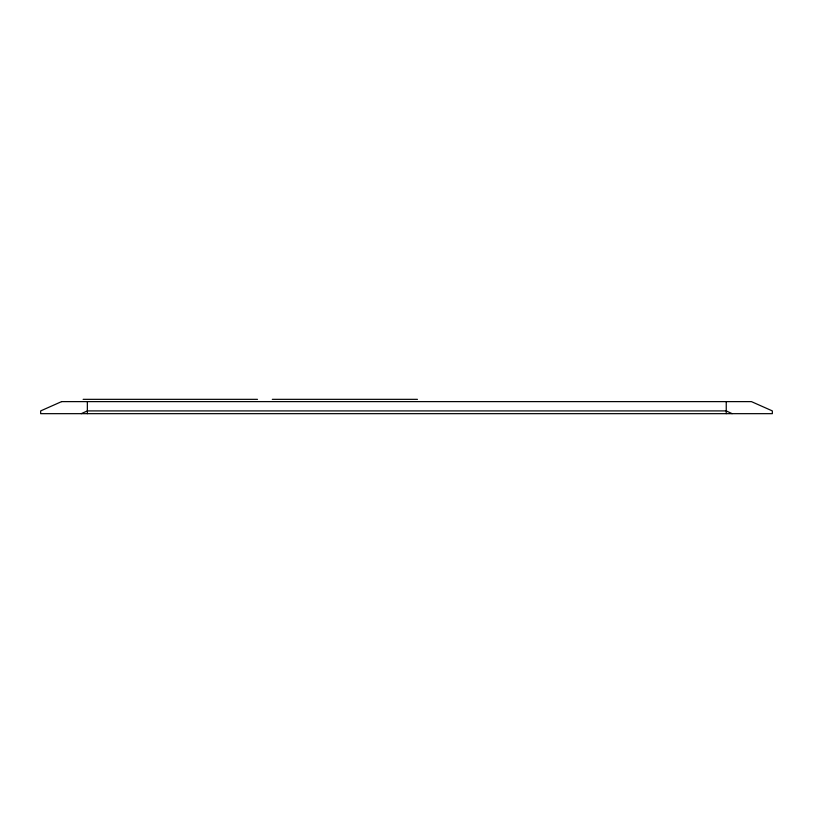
<?xml version="1.0" encoding="UTF-8"?>
<svg xmlns="http://www.w3.org/2000/svg" width="813" height="813" viewBox="0 0 813 813"><rect width="100%" height="100%" fill="white"/><g stroke="black" fill="none" stroke-linecap="round" stroke-linejoin="round"><path stroke-width="1.22" d="M81.249 413.665L87.347 410.911L726.243 410.911L732.127 413.665M83.119 399.335L257.508 399.335M272.294 399.335L417.465 399.335M726.243 401.622L726.243 413.665M87.347 401.622L87.347 413.665M61.575 401.622L40.65 410.911L40.65 413.665L772.35 413.665L772.35 410.911L751.425 401.622L61.575 401.622"/></g></svg>
